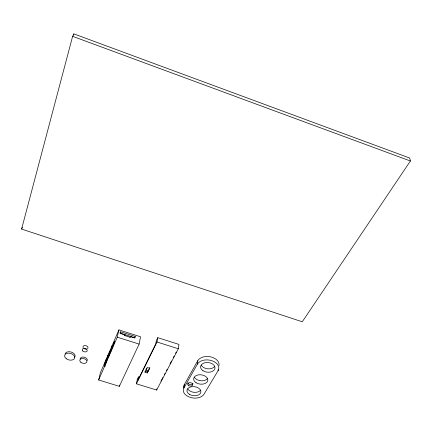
<?xml version="1.0" encoding="UTF-8"?>
<svg xmlns="http://www.w3.org/2000/svg" width="432" height="432" viewBox="0 0 432 432"><rect width="100%" height="100%" fill="white"/><g stroke="black" fill="none" stroke-linecap="round" stroke-linejoin="round"><path stroke-width="0.65" d="M107.887 357.453C107.298 360.148 109.804 352.593 108.362 357.291L108.07 357.134L108.68 354.472L108.043 357.502L107.962 357.107M110.236 352.544L110.02 353.036L110.867 349.472L110.506 350.968M106.412 359.494L105.041 363.506L104.976 362.939L106.412 359.494L105.095 365.148L98.658 379.982L119.34 386.332L139.126 344.093L140.557 336.776L118.903 329.902L100.402 372.708L98.658 379.982M219.051 365.429A11.059 7.43 6.3 0 0 210.616 356.843A11.059 7.43 6.3 0 0 197.743 360.752L184.313 384.647L183.886 388.049A10.73 6.944 7.1 0 0 190.296 397.391A10.73 6.944 7.1 0 0 203.958 394.281L218.084 370.699L218.182 369.56M183.886 388.049L197.37 364.16L197.743 360.752M106.261 359.451C104.868 362.351 105.781 362.437 104.76 365.164C103 368.717 106.083 362.653 104.9 363.512M105.122 363.539L105.419 363.199L105.386 363.555M138.505 376.92L137.246 379.49L136.431 383.821L156.632 390.053L178.34 348.775L178.945 344.412L157.734 337.662L156.33 340.529L155.752 343.899L137.873 380.284L138.505 376.92A31.99 21.395 9.4 0 0 139.477 377.492M106.105 360.11L105.322 362.788L105.619 362.448M156.632 390.053L156.832 388.811M136.431 383.821L156.994 341.998L157.734 337.662M148.3 370.802L148.365 370.44L147.593 371.99L145.174 371.234L145.001 372.206L147.42 372.956L149.861 367.686L148.3 370.802L145.876 370.046L146.907 367.967M147.42 372.956L147.593 371.99M106.207 361.562L105.975 362.038L107.05 358.576L106.159 361.762M105.98 362.518L105.462 364.721L107.276 357.799L106.412 360.002L106.877 359.078M135.216 336.447L134.633 337.721L119.972 333.077L120.533 331.787L135.216 336.447L134.887 338.072L130.351 336.631L129.967 337.489M119.34 386.332L119.594 385.112M130.351 336.631L130.21 337.311L124.832 335.61L124.978 334.93L120.172 333.407L120.533 331.787M105.305 364.673L117.245 337.181L118.903 329.902M113.621 343.17L114.485 341.717L112.946 346.081C114.048 340.87 114.739 343.1 114.183 342.463M113.778 343.219L114.647 341.766M109.712 353.317L109.134 355.077M110.327 352.436L110.63 351.14M110.392 352.593L112.25 345.832M110.792 351.67L112.093 345.784M111.602 349.807L111.256 349.385L111.445 349.753L112.536 345.551L111.461 349.213L112.12 346.394M107.017 359.964L108.481 354.137L107.519 358.938M107.174 360.013L108.481 354.137M108.086 357.237L108.788 356.022M108.653 356.594L110.349 351.022M109.345 354.591L110.63 350.282M110.214 351.61L110.192 350.973M106.088 361.665L106.553 359.375L106.564 360.05M108.859 355.007L108.4 356.551M106.034 362L106.925 359.289M21.6 229.073L72.625 36.326L73.867 33.89L409.644 158.015L410.4 161.012L302.27 321.786L21.6 229.073L22.361 227.308M73.521 35.192L73.867 33.89M106.072 362.178L107.217 358.441M109.982 351.459L110.284 351.508L109.89 352.269M110.057 351.556L110.651 349.877M111.461 349.213L112.412 346.253M111.877 348.143L112.487 346.237M106.925 359.127L106.639 359.926L106.348 359.856L106.553 359.375M108.275 357.253L108.481 356.319M108.227 357.626L108.362 357.291M104.787 365.537L104.279 366.584L104.593 365.699M108.637 354.186L108.275 354.618M109.345 352.928L109.555 352.442L108.497 356.546L108.707 356.06M106.504 359.905L106.709 359.424M105.462 364.721L105.095 365.148M124.6 335.788L124.978 334.93M145.001 372.206L147.317 367.535L149.753 368.296M160.931 381.186L162.81 377.617M164.371 374.641L164.997 373.453M166.563 370.478L167.184 369.284M170.003 363.928L171.563 360.952M173.437 357.383L174.064 356.195M175.63 353.219L176.256 352.026M104.344 365.791L105.014 366.001M104.29 365.834L104.96 366.044M104.29 366.255L104.96 366.466M106.051 360.175L106.72 360.38M105.975 360.299L106.645 360.509M105.538 361.114L106.288 361.309M106.007 361.714L106.321 361.789M105.17 362.221L105.84 362.426M105.208 362.383L105.878 362.588M105.467 362.956L105.273 363.334M108.567 356.054L108.864 356.108M117.245 337.181L139.126 344.093M156.994 341.998L178.34 348.775M72.625 36.326L410.4 161.012M65.108 353.846A5.162 3.38 14.5 0 1 71.739 352.226A5.162 3.38 14.5 0 1 74.596 357.453M80.185 359.057A3.613 2.371 13.7 0 1 84.17 357.172A3.613 2.371 13.7 0 1 87.183 360.58M83.203 347.684A2.538 1.69 13.9 0 1 84.143 345.692A2.538 1.69 13.9 0 1 87.329 346.394A2.538 1.69 13.9 0 1 87.491 348.624M86.47 349.029A2.538 1.69 13.9 0 1 83.997 348.489M207.463 378.545A7.112 4.698 6.7 0 1 200.713 380.754A7.112 4.698 6.7 0 1 194.422 377.222M214.574 366.503A7.241 4.865 6.3 0 1 207.679 368.804A7.241 4.865 6.3 0 1 201.301 365.175M197.37 364.16A11.113 7.43 6.3 0 1 211.685 360.628A11.113 7.43 6.3 0 1 218.084 370.699M200.588 390.182A6.988 4.541 7.1 0 1 193.984 392.305A6.988 4.541 7.1 0 1 187.774 388.87M183.751 387.607A10.681 6.944 7.1 0 1 184.313 384.647M192.958 383.243A2.581 1.685 7.4 0 1 190.523 384.61A2.581 1.685 7.4 0 1 187.877 383.027M66.274 358.744A5.173 3.38 14.5 0 0 74.633 358.096A5.173 3.38 14.5 0 0 68.089 353.165A5.173 3.38 14.5 0 0 66.274 358.744M80.854 362.313A3.623 2.371 13.7 0 0 86.805 362.011A3.623 2.371 13.7 0 0 82.409 358.484A3.623 2.371 13.7 0 0 80.854 362.313M82.755 350.962A2.549 1.69 13.9 0 0 87.053 351.135A2.549 1.69 13.9 0 0 84.391 348.424A2.549 1.69 13.9 0 0 82.755 350.962M189.394 394.313A7.02 4.541 7.1 0 0 200.804 392.504A7.02 4.541 7.1 0 0 191.597 386.705A7.02 4.541 7.1 0 0 189.394 394.313M196.079 382.736A7.144 4.698 6.8 0 0 207.722 380.835A7.144 4.698 6.8 0 0 198.396 374.863A7.144 4.698 6.8 0 0 196.079 382.736M203.002 370.753A7.274 4.865 6.3 0 0 214.888 368.755A7.274 4.865 6.3 0 0 205.438 362.61A7.274 4.865 6.3 0 0 203.002 370.753M188.757 385.652A2.587 1.685 7.4 0 0 192.796 384.707A2.587 1.685 7.4 0 0 189.146 382.757A2.587 1.685 7.4 0 0 188.757 385.652"/></g></svg>
